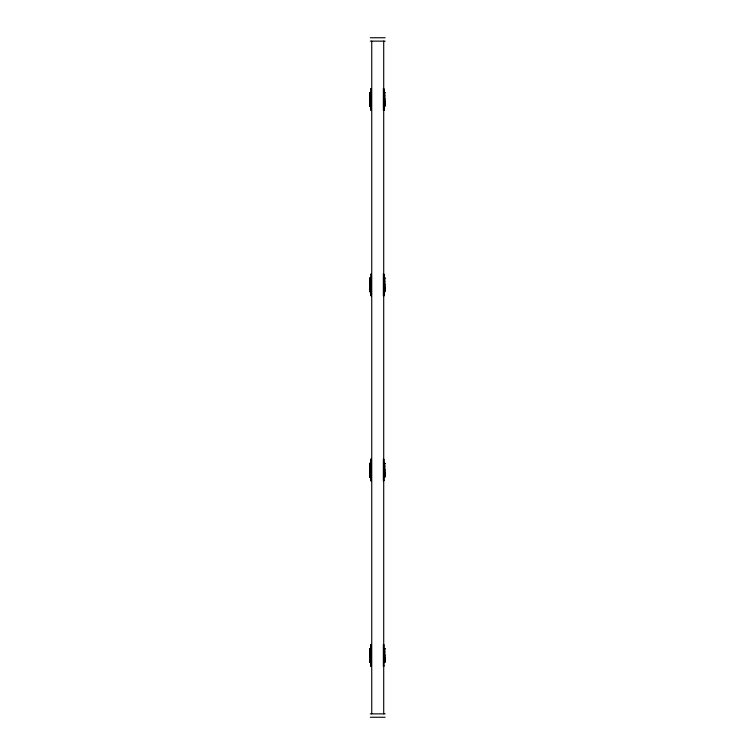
<?xml version="1.0" encoding="UTF-8"?>
<svg xmlns="http://www.w3.org/2000/svg" width="755" height="755" viewBox="0 0 755 755"><rect width="100%" height="100%" fill="white"/><g stroke="black" fill="none" stroke-linecap="round" stroke-linejoin="round"><path stroke-width="1.13" d="M370.724 277.755L369.875 277.897L369.875 283.361L369.875 285.975L370.724 285.994M370.724 92.393L369.875 92.525L369.875 97.99L369.875 100.604L370.724 100.632M370.724 656.727L369.875 656.708L369.875 654.094L369.875 648.63L370.714 648.488M370.714 463.126L369.875 463.268L369.875 468.732L369.875 471.346L370.724 471.365M370.714 662.56L370.714 665.919L371.356 666.467L371.356 644.628L370.724 644.628L370.714 650.725M370.724 463.749L370.724 459.266L371.356 459.266L371.356 481.105L370.714 480.558L370.714 477.198L369.875 477.094L369.875 464.41L370.714 464.287M384.012 93.563L384.012 89.081L383.37 88.533L383.37 110.372L384.012 110.372L384.012 104.275M384.012 475.018L384.012 477.245L384.852 477.103L384.852 469.025M384.012 290.713L384.861 290.59L384.852 277.897L384.012 277.793L384.012 274.442L383.37 273.895L383.37 295.733L384.012 295.733L384.012 291.251M384.012 106.512L384.861 106.37L384.852 98.292M384.012 662.607L384.852 662.475L384.852 654.396M384.012 291.874L384.861 291.732L384.852 283.654M370.714 89.081L371.356 88.533L371.356 110.372L370.724 110.372L370.95 88.769M370.714 274.442L371.356 273.895L371.356 295.733L370.724 295.733L370.95 274.131M383.776 666.231L384.012 644.628L383.37 644.628L383.37 666.467L384.012 665.919M370.724 93.544L369.875 93.677L369.875 106.37L370.724 106.512L369.875 106.351M384.012 105.351L384.861 105.228L384.852 92.525L384.012 92.393L384.861 92.544M370.724 278.906L369.875 279.039L369.875 291.732L370.724 291.874L369.875 291.723M384.012 476.094L384.852 475.961L384.852 463.268L384.002 463.126L384.852 463.277M370.714 649.649L369.875 649.772L369.875 662.475L370.724 662.607L369.875 662.456M384.012 661.456L384.852 661.323L384.852 648.63L384.002 648.488L384.852 648.649M369.875 94.564L370.724 94.441M369.875 279.926L370.724 279.812M369.875 465.297L370.714 465.184M369.875 650.668L370.714 650.546M370.724 95.979L369.875 96.055L369.875 92.525M370.724 281.351L369.875 281.417L369.875 277.897M370.724 466.722L369.875 466.788L369.875 463.268M370.724 652.084L369.875 652.15L369.875 648.63M369.875 96.942L370.724 96.885M384.012 102.019L384.861 101.953M369.875 282.304L370.724 282.247M384.012 287.381L384.861 287.325M369.875 467.675L370.714 467.619M384.012 472.753L384.852 472.696M369.875 653.047L370.714 652.981M384.012 658.115L384.852 658.058M369.875 97.829L370.724 97.782M369.875 283.2L370.724 283.144M369.875 468.572L370.714 468.515M369.875 653.934L370.714 653.877M370.724 283.295L369.875 283.342L370.724 283.333M369.875 654.075L370.714 654.038L369.875 654.094M369.875 98.443L370.724 98.414M369.875 283.805L370.724 283.776M369.875 469.185L370.714 469.148M369.875 654.547L370.714 654.519M370.318 37.75L385.125 37.75M370.318 41.138L385.125 41.138M370.318 713.862L385.125 713.862M370.318 717.25L385.125 717.25M369.875 101.425L370.724 101.453M369.875 286.796L370.724 286.825M369.875 472.168L370.714 472.196M369.875 657.529L370.714 657.558M384.012 95.913L384.861 95.97M369.875 102.925L370.724 102.991M384.012 281.275L384.861 281.332M369.875 288.297L370.724 288.353M384.012 466.647L384.852 466.703M369.875 473.668L370.714 473.725M384.012 652.009L384.852 652.075M369.875 659.03L370.714 659.087M369.875 104.464L370.724 104.558M369.875 289.826L370.724 289.929M369.875 475.197L370.724 475.301M369.875 660.559L370.724 660.663M384.012 92.667L384.861 92.78L384.012 92.572M384.012 278.029L384.861 278.142M369.875 291.487L370.724 291.6M384.012 463.4L384.852 463.513M369.875 476.858L370.714 476.971M370.714 662.333L369.875 662.22L370.714 662.428M384.012 277.934L384.861 278.066M369.875 291.562L370.724 291.685M384.012 463.315L384.852 463.438M369.875 476.933L370.714 477.066M384.012 277.755L384.852 277.897M369.875 477.103L370.724 477.245M383.37 273.895L384.012 274.442L384.012 295.733M383.776 88.769L384.012 110.372M370.95 480.869L370.724 459.266M370.95 666.231L370.724 644.628M384.852 102.85L384.861 106.37M384.852 288.212L384.861 291.732M384.852 473.583L384.852 477.103M384.852 658.945L384.852 662.475M383.71 41.138L383.71 713.862M371.734 41.138L371.734 713.862M384.012 480.558L383.37 481.105L383.37 459.266L384.012 459.266L384.012 480.558M370.724 97.933L369.875 97.971L370.724 97.961M370.714 468.666L369.875 468.713L370.714 468.704M370.724 106.228L369.875 106.115L370.724 106.323M384.852 648.885L384.012 648.772L384.852 648.8"/></g></svg>
